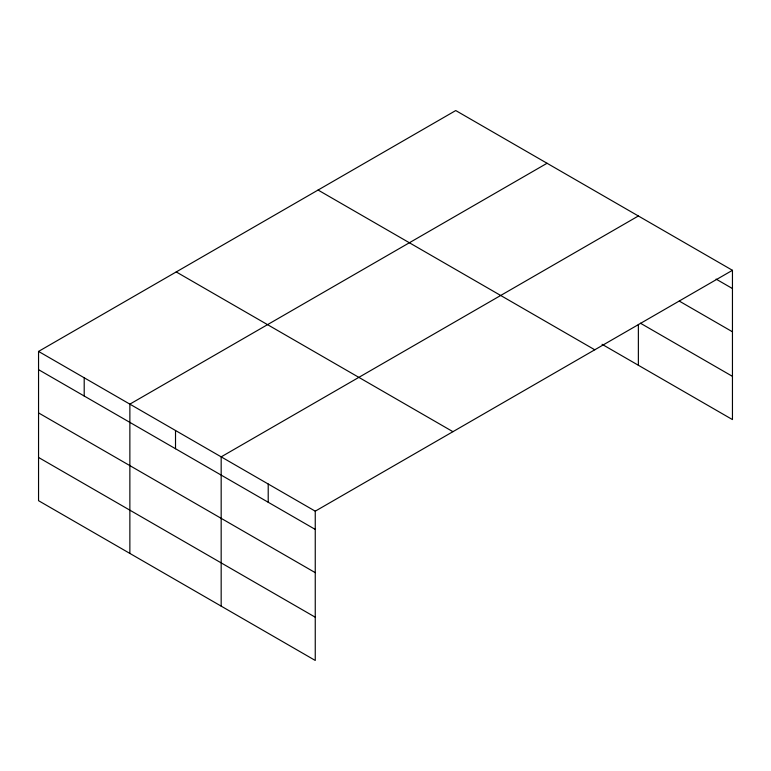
<?xml version="1.0" encoding="UTF-8"?>
<svg xmlns="http://www.w3.org/2000/svg" width="771" height="771" viewBox="0 0 771 771"><rect width="100%" height="100%" fill="white"/><g stroke="black" fill="none" stroke-linecap="round" stroke-linejoin="round"><path stroke-width="1.16" d="M732.45 270.303L455.748 110.552L38.55 351.422L38.55 500.697L315.252 660.448L315.252 511.173L732.45 270.303L732.45 419.578L602.055 344.3M547.053 163.269L129.865 404.139L129.865 553.414M638.369 215.986L221.171 456.856L221.171 606.131M716.086 279.102L732.45 288.547M679.27 301.085L732.45 331.79M640.412 323.203L732.45 376.344M318.066 190.042L594.778 349.793M176.222 271.932L452.934 431.683M38.55 351.422L315.252 511.173M38.55 369.656L315.252 529.417M38.55 412.899L315.252 572.651M38.55 457.454L315.252 617.205M638.369 324.427L638.369 365.271M268.212 484.015L268.212 502.258M175.518 430.497L175.518 448.741M84.203 377.78L84.203 396.015"/></g></svg>
